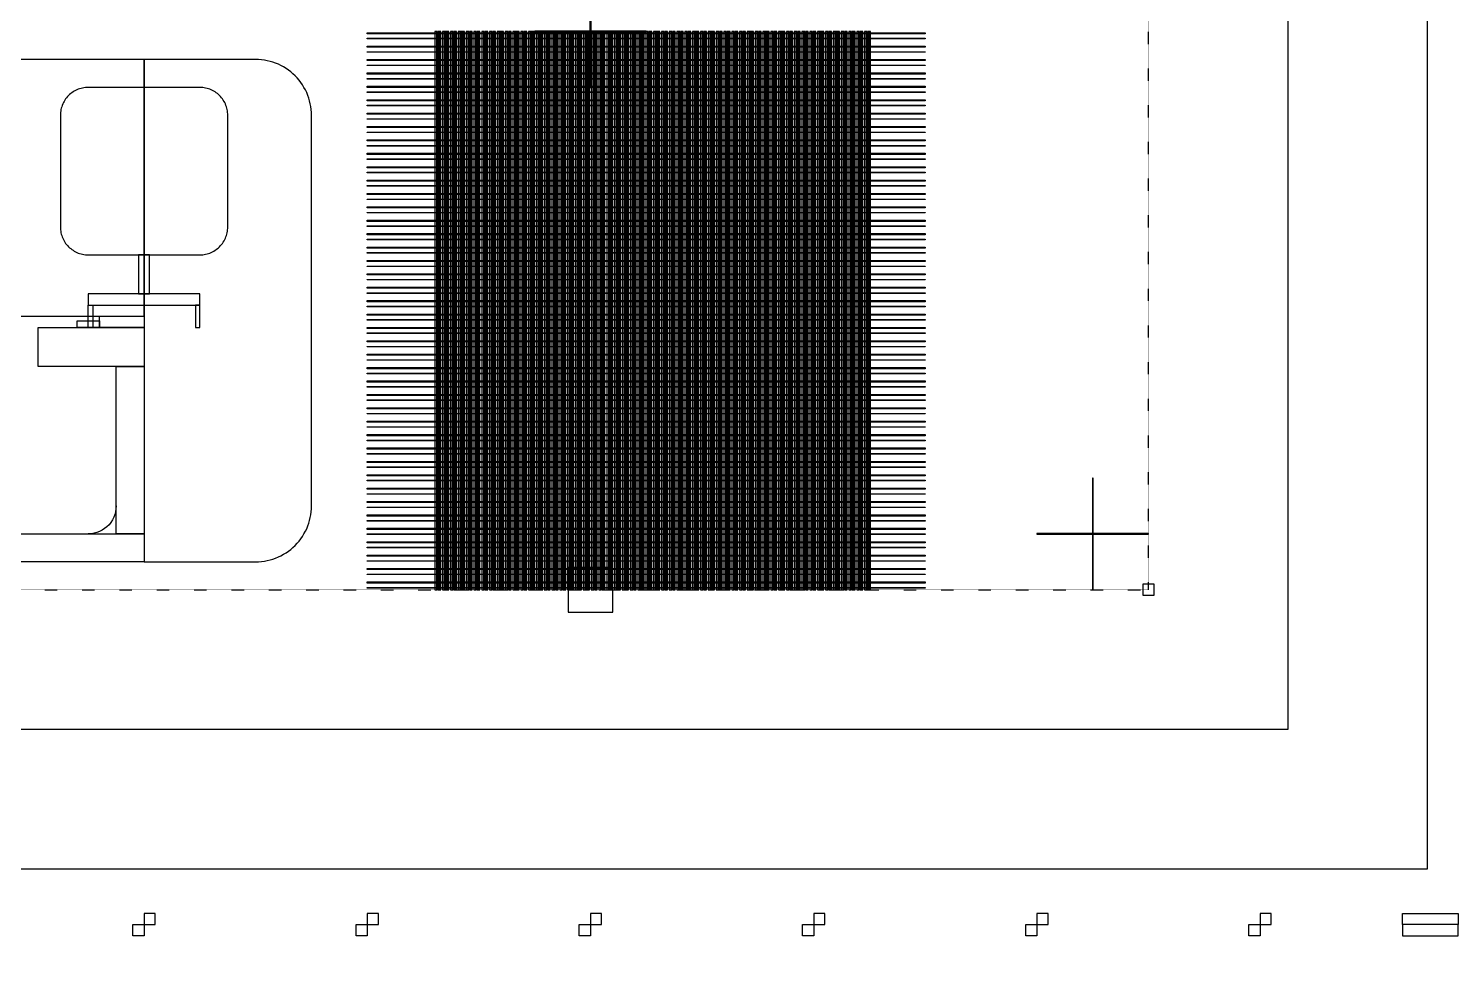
# Model space of a CAD drawing. Extents: x -50000 to 50000, y -50000 to 50000.
# Drawn here: x -17007 to -14450, y 14350 to 16006 of the extents above; entities that cross this region are included whole.
import ezdxf

# ---------------------------------------------------------------- set-up
doc = ezdxf.new("R2010")
doc.units = 0
doc.linetypes.add('DOT', pattern=[0.2, 0, -0.2])
doc.layers.get('0').update_dxf_attribs({"linetype": 'CONTINUOUS'})
for name, color, linetype in [('BASEMETAL', 4, 'CONTINUOUS'), ('FRAME', 8, 'CONTINUOUS'), ('MARKERS', 2, 'CONTINUOUS'), ('SECONDLAYER', 6, 'CONTINUOUS'), ('XOR', 1, 'CONTINUOUS')]:
    doc.layers.add(name, color=color, linetype=linetype)

# ---------------------------------------------------------------- blocks, each defined once
blk = doc.blocks.new('DICINGBORDER')
for points in [[(4780, 7200), (4800, 7200), (4800, 7180), (4780, 7180)], [(5180, 7200), (5200, 7200), (5200, 7180), (5180, 7180)], [(5580, 7200), (5600, 7200), (5600, 7180), (5580, 7180)], [(5980, 7200), (6000, 7200), (6000, 7180), (5980, 7180)], [(6380, 7200), (6400, 7200), (6400, 7180), (6380, 7180)], [(6780, 7200), (6800, 7200), (6800, 7180), (6780, 7180)], [(7155, 7200), (7055, 7200), (7055, 7180), (7155, 7180)], [(4800, 0), (4820, 0), (4820, 20), (4800, 20)], [(5200, 0), (5220, 0), (5220, 20), (5200, 20)], [(5600, 0), (5620, 0), (5620, 20), (5600, 20)], [(6000, 0), (6020, 0), (6020, 20), (6000, 20)], [(6400, 0), (6420, 0), (6420, 20), (6400, 20)], [(6800, 0), (6820, 0), (6820, 20), (6800, 20)], [(7155, 0), (7055, 0), (7055, 20), (7155, 20)]]:
    blk.add_lwpolyline(points, close=True)
blk = doc.blocks.new('CHIP_JARRAY')
for points in [[(5221, 500), (5225.3, 500), (5225.3, 1500), (5221, 1500)], [(5224, 500), (5226, 500), (5226, 1500), (5224, 1500)], [(5227, 500), (5229.4, 500), (5229.4, 1500), (5227, 1500)], [(5230, 500), (5232, 500), (5232, 1500), (5230, 1500)], [(5235, 500), (5239.3, 500), (5239.3, 1500), (5235, 1500)], [(5238, 500), (5240, 500), (5240, 1500), (5238, 1500)], [(5241, 500), (5243.4, 500), (5243.4, 1500), (5241, 1500)], [(5244, 500), (5246, 500), (5246, 1500), (5244, 1500)], [(5249, 500), (5253.3, 500), (5253.3, 1500), (5249, 1500)], [(5252, 500), (5254, 500), (5254, 1500), (5252, 1500)], [(5255, 500), (5257.4, 500), (5257.4, 1500), (5255, 1500)], [(5258, 500), (5260, 500), (5260, 1500), (5258, 1500)], [(5263, 500), (5267.3, 500), (5267.3, 1500), (5263, 1500)], [(5266, 500), (5268, 500), (5268, 1500), (5266, 1500)], [(5269, 500), (5271.4, 500), (5271.4, 1500), (5269, 1500)], [(5272, 500), (5274, 500), (5274, 1500), (5272, 1500)], [(5277, 500), (5281.3, 500), (5281.3, 1500), (5277, 1500)], [(5280, 500), (5282, 500), (5282, 1500), (5280, 1500)], [(5283, 500), (5285.4, 500), (5285.4, 1500), (5283, 1500)], [(5286, 500), (5288, 500), (5288, 1500), (5286, 1500)], [(5291, 500), (5295.3, 500), (5295.3, 1500), (5291, 1500)], [(5294, 500), (5296, 500), (5296, 1500), (5294, 1500)], [(5297, 500), (5299.4, 500), (5299.4, 1500), (5297, 1500)], [(5300, 500), (5302, 500), (5302, 1500), (5300, 1500)], [(5305, 500), (5309.3, 500), (5309.3, 1500), (5305, 1500)], [(5308, 500), (5310, 500), (5310, 1500), (5308, 1500)], [(5311, 500), (5313.4, 500), (5313.4, 1500), (5311, 1500)], [(5314, 500), (5316, 500), (5316, 1500), (5314, 1500)], [(5319, 500), (5323.3, 500), (5323.3, 1500), (5319, 1500)], [(5322, 500), (5324, 500), (5324, 1500), (5322, 1500)], [(5325, 500), (5327.4, 500), (5327.4, 1500), (5325, 1500)], [(5328, 500), (5330, 500), (5330, 1500), (5328, 1500)], [(5333, 500), (5337.3, 500), (5337.3, 1500), (5333, 1500)], [(5336, 500), (5338, 500), (5338, 1500), (5336, 1500)], [(5339, 500), (5341.4, 500), (5341.4, 1500), (5339, 1500)], [(5342, 500), (5344, 500), (5344, 1500), (5342, 1500)], [(5347, 500), (5351.3, 500), (5351.3, 1500), (5347, 1500)], [(5350, 500), (5352, 500), (5352, 1500), (5350, 1500)], [(5353, 500), (5355.4, 500), (5355.4, 1500), (5353, 1500)], [(5356, 500), (5358, 500), (5358, 1500), (5356, 1500)], [(5361, 500), (5365.3, 500), (5365.3, 1500), (5361, 1500)], [(5364, 500), (5366, 500), (5366, 1500), (5364, 1500)], [(5367, 500), (5369.4, 500), (5369.4, 1500), (5367, 1500)], [(5370, 500), (5372, 500), (5372, 1500), (5370, 1500)], [(5375, 500), (5379.3, 500), (5379.3, 1500), (5375, 1500)], [(5378, 500), (5380, 500), (5380, 1500), (5378, 1500)], [(5381, 500), (5383.4, 500), (5383.4, 1500), (5381, 1500)], [(5384, 500), (5386, 500), (5386, 1500), (5384, 1500)], [(5389, 500), (5393.3, 500), (5393.3, 1500), (5389, 1500)], [(5392, 500), (5394, 500), (5394, 1500), (5392, 1500)], [(5395, 500), (5397.4, 500), (5397.4, 1500), (5395, 1500)], [(5398, 500), (5400, 500), (5400, 1500), (5398, 1500)], [(5403, 500), (5407.3, 500), (5407.3, 1500), (5403, 1500)], [(5406, 500), (5408, 500), (5408, 1500), (5406, 1500)], [(5409, 500), (5411.4, 500), (5411.4, 1500), (5409, 1500)], [(5412, 500), (5414, 500), (5414, 1500), (5412, 1500)], [(5417, 500), (5421.3, 500), (5421.3, 1500), (5417, 1500)], [(5420, 500), (5422, 500), (5422, 1500), (5420, 1500)], [(5423, 500), (5425.4, 500), (5425.4, 1500), (5423, 1500)], [(5426, 500), (5428, 500), (5428, 1500), (5426, 1500)], [(5431, 500), (5435.3, 500), (5435.3, 1500), (5431, 1500)], [(5434, 500), (5436, 500), (5436, 1500), (5434, 1500)], [(5437, 500), (5439.4, 500), (5439.4, 1500), (5437, 1500)], [(5440, 500), (5442, 500), (5442, 1500), (5440, 1500)], [(5445, 500), (5449.3, 500), (5449.3, 1500), (5445, 1500)], [(5448, 500), (5450, 500), (5450, 1500), (5448, 1500)], [(5451, 500), (5453.4, 500), (5453.4, 1500), (5451, 1500)], [(5454, 500), (5456, 500), (5456, 1500), (5454, 1500)], [(5459, 500), (5463.3, 500), (5463.3, 1500), (5459, 1500)], [(5462, 500), (5464, 500), (5464, 1500), (5462, 1500)], [(5465, 500), (5467.4, 500), (5467.4, 1500), (5465, 1500)], [(5468, 500), (5470, 500), (5470, 1500), (5468, 1500)], [(5473, 500), (5477.3, 500), (5477.3, 1500), (5473, 1500)], [(5476, 500), (5478, 500), (5478, 1500), (5476, 1500)], [(5479, 500), (5481.4, 500), (5481.4, 1500), (5479, 1500)], [(5482, 500), (5484, 500), (5484, 1500), (5482, 1500)], [(5487, 500), (5491.3, 500), (5491.3, 1500), (5487, 1500)], [(5490, 500), (5492, 500), (5492, 1500), (5490, 1500)], [(5493, 500), (5495.4, 500), (5495.4, 1500), (5493, 1500)], [(5496, 500), (5498, 500), (5498, 1500), (5496, 1500)], [(5501, 500), (5505.3, 500), (5505.3, 1500), (5501, 1500)], [(5504, 500), (5506, 500), (5506, 1500), (5504, 1500)], [(5507, 500), (5509.4, 500), (5509.4, 1500), (5507, 1500)], [(5510, 500), (5512, 500), (5512, 1500), (5510, 1500)], [(5515, 500), (5519.3, 500), (5519.3, 1500), (5515, 1500)], [(5518, 500), (5520, 500), (5520, 1500), (5518, 1500)], [(5521, 500), (5523.4, 500), (5523.4, 1500), (5521, 1500)], [(5524, 500), (5526, 500), (5526, 1500), (5524, 1500)], [(5529, 500), (5533.3, 500), (5533.3, 1500), (5529, 1500)], [(5532, 500), (5534, 500), (5534, 1500), (5532, 1500)], [(5535, 500), (5537.4, 500), (5537.4, 1500), (5535, 1500)], [(5538, 500), (5540, 500), (5540, 1500), (5538, 1500)], [(5543, 500), (5547.3, 500), (5547.3, 1500), (5543, 1500)], [(5546, 500), (5548, 500), (5548, 1500), (5546, 1500)], [(5549, 500), (5551.4, 500), (5551.4, 1500), (5549, 1500)], [(5552, 500), (5554, 500), (5554, 1500), (5552, 1500)], [(5557, 500), (5561.3, 500), (5561.3, 1500), (5557, 1500)], [(5560, 500), (5562, 500), (5562, 1500), (5560, 1500)], [(5563, 500), (5565.4, 500), (5565.4, 1500), (5563, 1500)], [(5566, 500), (5568, 500), (5568, 1500), (5566, 1500)], [(5571, 500), (5575.3, 500), (5575.3, 1500), (5571, 1500)], [(5574, 500), (5576, 500), (5576, 1500), (5574, 1500)], [(5577, 500), (5579.4, 500), (5579.4, 1500), (5577, 1500)], [(5580, 500), (5582, 500), (5582, 1500), (5580, 1500)], [(5585, 500), (5589.3, 500), (5589.3, 1500), (5585, 1500)], [(5588, 500), (5590, 500), (5590, 1500), (5588, 1500)], [(5591, 500), (5593.4, 500), (5593.4, 1500), (5591, 1500)], [(5594, 500), (5596, 500), (5596, 1500), (5594, 1500)], [(5599, 500), (5603.3, 500), (5603.3, 1500), (5599, 1500)], [(5602, 500), (5604, 500), (5604, 1500), (5602, 1500)], [(5605, 500), (5607.4, 500), (5607.4, 1500), (5605, 1500)], [(5608, 500), (5610, 500), (5610, 1500), (5608, 1500)], [(5613, 500), (5617.3, 500), (5617.3, 1500), (5613, 1500)], [(5616, 500), (5618, 500), (5618, 1500), (5616, 1500)], [(5619, 500), (5621.4, 500), (5621.4, 1500), (5619, 1500)], [(5622, 500), (5624, 500), (5624, 1500), (5622, 1500)], [(5627, 500), (5631.3, 500), (5631.3, 1500), (5627, 1500)], [(5630, 500), (5632, 500), (5632, 1500), (5630, 1500)], [(5633, 500), (5635.4, 500), (5635.4, 1500), (5633, 1500)], [(5636, 500), (5638, 500), (5638, 1500), (5636, 1500)], [(5641, 500), (5645.3, 500), (5645.3, 1500), (5641, 1500)], [(5644, 500), (5646, 500), (5646, 1500), (5644, 1500)], [(5647, 500), (5649.4, 500), (5649.4, 1500), (5647, 1500)], [(5650, 500), (5652, 500), (5652, 1500), (5650, 1500)], [(5655, 500), (5659.3, 500), (5659.3, 1500), (5655, 1500)], [(5658, 500), (5660, 500), (5660, 1500), (5658, 1500)], [(5661, 500), (5663.4, 500), (5663.4, 1500), (5661, 1500)], [(5664, 500), (5666, 500), (5666, 1500), (5664, 1500)], [(5669, 500), (5673.3, 500), (5673.3, 1500), (5669, 1500)], [(5672, 500), (5674, 500), (5674, 1500), (5672, 1500)], [(5675, 500), (5677.4, 500), (5677.4, 1500), (5675, 1500)], [(5678, 500), (5680, 500), (5680, 1500), (5678, 1500)], [(5683, 500), (5687.3, 500), (5687.3, 1500), (5683, 1500)], [(5686, 500), (5688, 500), (5688, 1500), (5686, 1500)], [(5689, 500), (5691.4, 500), (5691.4, 1500), (5689, 1500)], [(5692, 500), (5694, 500), (5694, 1500), (5692, 1500)], [(5697, 500), (5701.3, 500), (5701.3, 1500), (5697, 1500)], [(5700, 500), (5702, 500), (5702, 1500), (5700, 1500)], [(5703, 500), (5705.4, 500), (5705.4, 1500), (5703, 1500)], [(5706, 500), (5708, 500), (5708, 1500), (5706, 1500)], [(5711, 500), (5715.3, 500), (5715.3, 1500), (5711, 1500)], [(5714, 500), (5716, 500), (5716, 1500), (5714, 1500)], [(5717, 500), (5719.4, 500), (5719.4, 1500), (5717, 1500)], [(5720, 500), (5722, 500), (5722, 1500), (5720, 1500)], [(5725, 500), (5729.3, 500), (5729.3, 1500), (5725, 1500)], [(5728, 500), (5730, 500), (5730, 1500), (5728, 1500)], [(5731, 500), (5733.4, 500), (5733.4, 1500), (5731, 1500)], [(5734, 500), (5736, 500), (5736, 1500), (5734, 1500)], [(5739, 500), (5743.3, 500), (5743.3, 1500), (5739, 1500)], [(5742, 500), (5744, 500), (5744, 1500), (5742, 1500)], [(5745, 500), (5747.4, 500), (5747.4, 1500), (5745, 1500)], [(5748, 500), (5750, 500), (5750, 1500), (5748, 1500)], [(5753, 500), (5757.3, 500), (5757.3, 1500), (5753, 1500)], [(5756, 500), (5758, 500), (5758, 1500), (5756, 1500)], [(5759, 500), (5761.4, 500), (5761.4, 1500), (5759, 1500)], [(5762, 500), (5764, 500), (5764, 1500), (5762, 1500)], [(5767, 500), (5771.3, 500), (5771.3, 1500), (5767, 1500)], [(5770, 500), (5772, 500), (5772, 1500), (5770, 1500)], [(5773, 500), (5775.4, 500), (5775.4, 1500), (5773, 1500)], [(5776, 500), (5778, 500), (5778, 1500), (5776, 1500)], [(5781, 500), (5785.3, 500), (5785.3, 1500), (5781, 1500)], [(5784, 500), (5786, 500), (5786, 1500), (5784, 1500)], [(5787, 500), (5789.4, 500), (5789.4, 1500), (5787, 1500)], [(5790, 500), (5792, 500), (5792, 1500), (5790, 1500)], [(5795, 500), (5799.3, 500), (5799.3, 1500), (5795, 1500)], [(5798, 500), (5800, 500), (5800, 1500), (5798, 1500)], [(5801, 500), (5803.4, 500), (5803.4, 1500), (5801, 1500)], [(5804, 500), (5806, 500), (5806, 1500), (5804, 1500)], [(5809, 500), (5813.3, 500), (5813.3, 1500), (5809, 1500)], [(5812, 500), (5814, 500), (5814, 1500), (5812, 1500)], [(5815, 500), (5817.4, 500), (5817.4, 1500), (5815, 1500)], [(5818, 500), (5820, 500), (5820, 1500), (5818, 1500)], [(5823, 500), (5827.3, 500), (5827.3, 1500), (5823, 1500)], [(5826, 500), (5828, 500), (5828, 1500), (5826, 1500)], [(5829, 500), (5831.4, 500), (5831.4, 1500), (5829, 1500)], [(5832, 500), (5834, 500), (5834, 1500), (5832, 1500)], [(5837, 500), (5841.3, 500), (5841.3, 1500), (5837, 1500)], [(5840, 500), (5842, 500), (5842, 1500), (5840, 1500)], [(5843, 500), (5845.4, 500), (5845.4, 1500), (5843, 1500)], [(5846, 500), (5848, 500), (5848, 1500), (5846, 1500)], [(5851, 500), (5855.3, 500), (5855.3, 1500), (5851, 1500)], [(5854, 500), (5856, 500), (5856, 1500), (5854, 1500)], [(5857, 500), (5859.4, 500), (5859.4, 1500), (5857, 1500)], [(5860, 500), (5862, 500), (5862, 1500), (5860, 1500)], [(5865, 500), (5869.3, 500), (5869.3, 1500), (5865, 1500)], [(5868, 500), (5870, 500), (5870, 1500), (5868, 1500)], [(5871, 500), (5873.4, 500), (5873.4, 1500), (5871, 1500)], [(5874, 500), (5876, 500), (5876, 1500), (5874, 1500)], [(5879, 500), (5883.3, 500), (5883.3, 1500), (5879, 1500)], [(5882, 500), (5884, 500), (5884, 1500), (5882, 1500)], [(5885, 500), (5887.4, 500), (5887.4, 1500), (5885, 1500)], [(5888, 500), (5890, 500), (5890, 1500), (5888, 1500)], [(5893, 500), (5897.3, 500), (5897.3, 1500), (5893, 1500)], [(5896, 500), (5898, 500), (5898, 1500), (5896, 1500)], [(5899, 500), (5901.4, 500), (5901.4, 1500), (5899, 1500)], [(5902, 500), (5904, 500), (5904, 1500), (5902, 1500)], [(5907, 500), (5911.3, 500), (5911.3, 1500), (5907, 1500)], [(5910, 500), (5912, 500), (5912, 1500), (5910, 1500)], [(5913, 500), (5915.4, 500), (5915.4, 1500), (5913, 1500)], [(5916, 500), (5918, 500), (5918, 1500), (5916, 1500)], [(5921, 500), (5925.3, 500), (5925.3, 1500), (5921, 1500)], [(5924, 500), (5926, 500), (5926, 1500), (5924, 1500)], [(5927, 500), (5929.4, 500), (5929.4, 1500), (5927, 1500)], [(5930, 500), (5932, 500), (5932, 1500), (5930, 1500)], [(5935, 500), (5939.3, 500), (5939.3, 1500), (5935, 1500)], [(5938, 500), (5940, 500), (5940, 1500), (5938, 1500)], [(5941, 500), (5943.4, 500), (5943.4, 1500), (5941, 1500)], [(5944, 500), (5946, 500), (5946, 1500), (5944, 1500)], [(5949, 500), (5953.3, 500), (5953.3, 1500), (5949, 1500)], [(5952, 500), (5954, 500), (5954, 1500), (5952, 1500)], [(5955, 500), (5957.4, 500), (5957.4, 1500), (5955, 1500)], [(5958, 500), (5960, 500), (5960, 1500), (5958, 1500)], [(5963, 500), (5967.3, 500), (5967.3, 1500), (5963, 1500)], [(5966, 500), (5968, 500), (5968, 1500), (5966, 1500)], [(5969, 500), (5971.4, 500), (5971.4, 1500), (5969, 1500)], [(5972, 500), (5974, 500), (5974, 1500), (5972, 1500)], [(5977, 500), (5981.3, 500), (5981.3, 1500), (5977, 1500)], [(5980, 500), (5982, 500), (5982, 1500), (5980, 1500)], [(5983, 500), (5985.4, 500), (5985.4, 1500), (5983, 1500)], [(5986, 500), (5988, 500), (5988, 1500), (5986, 1500)], [(5991, 500), (5995.3, 500), (5995.3, 1500), (5991, 1500)], [(5994, 500), (5996, 500), (5996, 1500), (5994, 1500)], [(5997, 500), (5999.4, 500), (5999.4, 1500), (5997, 1500)], [(6000, 500), (6002, 500), (6002, 1500), (6000, 1500)], [(4700, 990), (4700, 1450), (4300, 1450), (4300, 990)], [(4700, 1000), (4700, 550), (4900, 550), (4905.2, 550.1), (4910.5, 550.5), (4915.6, 551.2), (4920.8, 552.2), (4925.9, 553.4), (4930.9, 554.9), (4935.8, 556.6), (4940.7, 558.6), (4945.4, 560.9), (4950, 563.4), (4954.5, 566.1), (4958.8, 569.1), (4962.9, 572.3), (4966.9, 575.7), (4970.7, 579.3), (4974.3, 583.1), (4977.7, 587.1), (4980.9, 591.2), (4983.9, 595.5), (4986.6, 600), (4989.1, 604.6), (4991.4, 609.3), (4993.4, 614.2), (4995.1, 619.1), (4996.6, 624.1), (4997.8, 629.2), (4998.8, 634.4), (4999.5, 639.5), (4999.9, 644.8), (5000, 650), (5000, 1350), (4999.9, 1355.2), (4999.5, 1360.5), (4998.8, 1365.6), (4997.8, 1370.8), (4996.6, 1375.9), (4995.1, 1380.9), (4993.4, 1385.8), (4991.4, 1390.7), (4989.1, 1395.4), (4986.6, 1400), (4983.9, 1404.5), (4980.9, 1408.8), (4977.7, 1412.9), (4974.3, 1416.9), (4970.7, 1420.7), (4966.9, 1424.3), (4962.9, 1427.7), (4958.8, 1430.9), (4954.5, 1433.9), (4950, 1436.6), (4945.4, 1439.1), (4940.7, 1441.4), (4935.8, 1443.4), (4930.9, 1445.1), (4925.9, 1446.6), (4920.8, 1447.8), (4915.6, 1448.8), (4910.5, 1449.5), (4905.2, 1449.9), (4900, 1450), (4700, 1450)], [(4580, 970), (4580, 982), (4620, 982), (4620, 970)], [(4620, 970), (4620, 990), (4700, 990), (4700, 970)], [(4510, 900), (4510, 970), (4700, 970), (4700, 900)], [(4650, 600), (4650, 900), (4700, 900), (4700, 600)], [(4650, 600), (4650, 650), (4649.7, 644.8), (4648.9, 639.6), (4647.6, 634.5), (4645.7, 629.7), (4643.3, 625), (4640.5, 620.6), (4637.2, 616.5), (4633.5, 612.8), (4629.4, 609.5), (4625, 606.7), (4620.3, 604.3), (4615.5, 602.4), (4610.4, 601.1), (4605.2, 600.3), (4600, 600)], [(4500, 600), (4700, 600), (4700, 550), (4300, 550), (4300, 600)]]:
    blk.add_lwpolyline(points, close=True)
at = {"layer": 'FRAME'}
blk.add_lwpolyline([(0, 0), (7000, 0), (7000, 7000), (0, 7000)], close=True, dxfattribs=at)
at = {"layer": 'FRAME', "linetype": 'DOT'}
blk.add_lwpolyline([(500, 500), (6500, 500), (6500, 6500), (500, 6500)], close=True, dxfattribs=at)
at = {"layer": 'MARKERS'}
for points in [[(6399.5, 600.5), (6400.5, 600.5), (6400.5, 700), (6399.5, 700)], [(6300, 599.5), (6500, 599.5), (6500, 600.5), (6300, 600.5)], [(6399.5, 500), (6400.5, 500), (6400.5, 599.5), (6399.5, 599.5)]]:
    blk.add_lwpolyline(points, close=True, dxfattribs=at)
at = {"layer": 'SECONDLAYER'}
for points in [[(6100, 1496), (5100, 1496), (5100, 1498), (6100, 1498)], [(6100, 1487), (5100, 1487), (5100, 1488), (6100, 1488)], [(6100, 1472), (5100, 1472), (5100, 1474), (6100, 1474)], [(6100, 1463), (5100, 1463), (5100, 1464), (6100, 1464)], [(6100, 1448), (5100, 1448), (5100, 1450), (6100, 1450)], [(6100, 1439), (5100, 1439), (5100, 1440), (6100, 1440)], [(6100, 1424), (5100, 1424), (5100, 1426), (6100, 1426)], [(6100, 1415), (5100, 1415), (5100, 1416), (6100, 1416)], [(4700, 1400), (4600, 1400), (4597.4, 1399.9), (4594.8, 1399.7), (4592.2, 1399.4), (4589.6, 1398.9), (4587.1, 1398.3), (4584.5, 1397.6), (4582.1, 1396.7), (4579.7, 1395.7), (4577.3, 1394.6), (4575, 1393.3), (4572.8, 1391.9), (4570.6, 1390.5), (4568.5, 1388.9), (4566.5, 1387.2), (4564.6, 1385.4), (4562.8, 1383.5), (4561.1, 1381.5), (4559.5, 1379.4), (4558.1, 1377.2), (4556.7, 1375), (4555.4, 1372.7), (4554.3, 1370.3), (4553.3, 1367.9), (4552.4, 1365.5), (4551.7, 1362.9), (4551.1, 1360.4), (4550.6, 1357.8), (4550.3, 1355.2), (4550.1, 1352.6), (4550, 1350), (4550, 1150), (4550.1, 1147.4), (4550.3, 1144.8), (4550.6, 1142.2), (4551.1, 1139.6), (4551.7, 1137.1), (4552.4, 1134.5), (4553.3, 1132.1), (4554.3, 1129.7), (4555.4, 1127.3), (4556.7, 1125), (4558.1, 1122.8), (4559.5, 1120.6), (4561.1, 1118.5), (4562.8, 1116.5), (4564.6, 1114.6), (4566.5, 1112.8), (4568.5, 1111.1), (4570.6, 1109.5), (4572.8, 1108.1), (4575, 1106.7), (4577.3, 1105.4), (4579.7, 1104.3), (4582.1, 1103.3), (4584.5, 1102.4), (4587.1, 1101.7), (4589.6, 1101.1), (4592.2, 1100.6), (4594.8, 1100.3), (4597.4, 1100.1), (4600, 1100), (4800, 1100), (4802.6, 1100.1), (4805.2, 1100.3), (4807.8, 1100.6), (4810.4, 1101.1), (4812.9, 1101.7), (4815.5, 1102.4), (4817.9, 1103.3), (4820.3, 1104.3), (4822.7, 1105.4), (4825, 1106.7), (4827.2, 1108.1), (4829.4, 1109.5), (4831.5, 1111.1), (4833.5, 1112.8), (4835.4, 1114.6), (4837.2, 1116.5), (4838.9, 1118.5), (4840.5, 1120.6), (4841.9, 1122.8), (4843.3, 1125), (4844.6, 1127.3), (4845.7, 1129.7), (4846.7, 1132.1), (4847.6, 1134.5), (4848.3, 1137.1), (4848.9, 1139.6), (4849.4, 1142.2), (4849.7, 1144.8), (4849.9, 1147.4), (4850, 1150), (4850, 1350), (4849.9, 1352.6), (4849.7, 1355.2), (4849.4, 1357.8), (4848.9, 1360.4), (4848.3, 1362.9), (4847.6, 1365.5), (4846.7, 1367.9), (4845.7, 1370.3), (4844.6, 1372.7), (4843.3, 1375), (4841.9, 1377.2), (4840.5, 1379.4), (4838.9, 1381.5), (4837.2, 1383.5), (4835.4, 1385.4), (4833.5, 1387.2), (4831.5, 1388.9), (4829.4, 1390.5), (4827.2, 1391.9), (4825, 1393.3), (4822.7, 1394.6), (4820.3, 1395.7), (4817.9, 1396.7), (4815.5, 1397.6), (4812.9, 1398.3), (4810.4, 1398.9), (4807.8, 1399.4), (4805.2, 1399.7), (4802.6, 1399.9), (4800, 1400)], [(6100, 1400), (5100, 1400), (5100, 1402), (6100, 1402)], [(6100, 1391), (5100, 1391), (5100, 1392), (6100, 1392)], [(6100, 1376), (5100, 1376), (5100, 1378), (6100, 1378)], [(6100, 1367), (5100, 1367), (5100, 1368), (6100, 1368)], [(6100, 1352), (5100, 1352), (5100, 1354), (6100, 1354)], [(6100, 1343), (5100, 1343), (5100, 1344), (6100, 1344)], [(6100, 1328), (5100, 1328), (5100, 1330), (6100, 1330)], [(6100, 1319), (5100, 1319), (5100, 1320), (6100, 1320)], [(6100, 1304), (5100, 1304), (5100, 1306), (6100, 1306)], [(6100, 1295), (5100, 1295), (5100, 1296), (6100, 1296)], [(6100, 1280), (5100, 1280), (5100, 1282), (6100, 1282)], [(6100, 1271), (5100, 1271), (5100, 1272), (6100, 1272)], [(6100, 1256), (5100, 1256), (5100, 1258), (6100, 1258)], [(6100, 1247), (5100, 1247), (5100, 1248), (6100, 1248)], [(6100, 1232), (5100, 1232), (5100, 1234), (6100, 1234)], [(6100, 1223), (5100, 1223), (5100, 1224), (6100, 1224)], [(6100, 1208), (5100, 1208), (5100, 1210), (6100, 1210)], [(6100, 1199), (5100, 1199), (5100, 1200), (6100, 1200)], [(6100, 1184), (5100, 1184), (5100, 1186), (6100, 1186)], [(6100, 1175), (5100, 1175), (5100, 1176), (6100, 1176)], [(6100, 1160), (5100, 1160), (5100, 1162), (6100, 1162)], [(6100, 1151), (5100, 1151), (5100, 1152), (6100, 1152)], [(6100, 1136), (5100, 1136), (5100, 1138), (6100, 1138)], [(6100, 1127), (5100, 1127), (5100, 1128), (6100, 1128)], [(4690, 1100), (4690, 1030), (4710, 1030), (4710, 1100)], [(6100, 1112), (5100, 1112), (5100, 1114), (6100, 1114)], [(6100, 1103), (5100, 1103), (5100, 1104), (6100, 1104)], [(6100, 1088), (5100, 1088), (5100, 1090), (6100, 1090)], [(6100, 1079), (5100, 1079), (5100, 1080), (6100, 1080)], [(6100, 1064), (5100, 1064), (5100, 1066), (6100, 1066)], [(6100, 1055), (5100, 1055), (5100, 1056), (6100, 1056)], [(4600, 1030), (4600, 1010), (4800, 1010), (4800, 1030)], [(6100, 1040), (5100, 1040), (5100, 1042), (6100, 1042)], [(6100, 1031), (5100, 1031), (5100, 1032), (6100, 1032)], [(4608, 1010), (4608, 970), (4600, 970), (4600, 1010)], [(4792, 1010), (4792, 970), (4800, 970), (4800, 1010)], [(6100, 1016), (5100, 1016), (5100, 1018), (6100, 1018)], [(6100, 1007), (5100, 1007), (5100, 1008), (6100, 1008)], [(6100, 992), (5100, 992), (5100, 994), (6100, 994)], [(6100, 983), (5100, 983), (5100, 984), (6100, 984)], [(6100, 968), (5100, 968), (5100, 970), (6100, 970)], [(6100, 959), (5100, 959), (5100, 960), (6100, 960)], [(6100, 944), (5100, 944), (5100, 946), (6100, 946)], [(6100, 935), (5100, 935), (5100, 936), (6100, 936)], [(6100, 920), (5100, 920), (5100, 922), (6100, 922)], [(6100, 911), (5100, 911), (5100, 912), (6100, 912)], [(6100, 896), (5100, 896), (5100, 898), (6100, 898)], [(6100, 887), (5100, 887), (5100, 888), (6100, 888)], [(6100, 872), (5100, 872), (5100, 874), (6100, 874)], [(6100, 863), (5100, 863), (5100, 864), (6100, 864)], [(6100, 848), (5100, 848), (5100, 850), (6100, 850)], [(6100, 839), (5100, 839), (5100, 840), (6100, 840)], [(6100, 824), (5100, 824), (5100, 826), (6100, 826)], [(6100, 815), (5100, 815), (5100, 816), (6100, 816)], [(6100, 800), (5100, 800), (5100, 802), (6100, 802)], [(6100, 791), (5100, 791), (5100, 792), (6100, 792)], [(6100, 776), (5100, 776), (5100, 778), (6100, 778)], [(6100, 767), (5100, 767), (5100, 768), (6100, 768)], [(6100, 752), (5100, 752), (5100, 754), (6100, 754)], [(6100, 743), (5100, 743), (5100, 744), (6100, 744)], [(6100, 728), (5100, 728), (5100, 730), (6100, 730)], [(6100, 719), (5100, 719), (5100, 720), (6100, 720)], [(6100, 704), (5100, 704), (5100, 706), (6100, 706)], [(6100, 695), (5100, 695), (5100, 696), (6100, 696)], [(6100, 680), (5100, 680), (5100, 682), (6100, 682)], [(6100, 671), (5100, 671), (5100, 672), (6100, 672)], [(6100, 656), (5100, 656), (5100, 658), (6100, 658)], [(6100, 647), (5100, 647), (5100, 648), (6100, 648)], [(6100, 632), (5100, 632), (5100, 634), (6100, 634)], [(6100, 623), (5100, 623), (5100, 624), (6100, 624)], [(6100, 608), (5100, 608), (5100, 610), (6100, 610)], [(6100, 599), (5100, 599), (5100, 600), (6100, 600)], [(6100, 584), (5100, 584), (5100, 586), (6100, 586)], [(6100, 575), (5100, 575), (5100, 576), (6100, 576)], [(6100, 560), (5100, 560), (5100, 562), (6100, 562)], [(6100, 551), (5100, 551), (5100, 552), (6100, 552)], [(6100, 536), (5100, 536), (5100, 538), (6100, 538)], [(6100, 527), (5100, 527), (5100, 528), (6100, 528)], [(6100, 512), (5100, 512), (5100, 514), (6100, 514)], [(6100, 503), (5100, 503), (5100, 504), (6100, 504)]]:
    blk.add_lwpolyline(points, close=True, dxfattribs=at)
at = {"layer": 'XOR'}
blk.add_lwpolyline([(250, 250), (6750, 250), (6750, 6750), (250, 6750)], close=True, dxfattribs=at)

msp = doc.modelspace()

# ---------------------------------------------------------------- linework, layer by layer
at = {"layer": 'FRAME'}
for radius in [50000, 49500]:
    msp.add_circle((0, 0), radius, dxfattribs=at)
at = {"layer": 'MARKERS'}
for points in [[(-16001, 16001), (-15999, 16001), (-15999, 16100), (-16001, 16100)], [(-16100, 15999), (-15900, 15999), (-15900, 16001), (-16100, 16001)], [(-16001, 15900), (-15999, 15900), (-15999, 15999), (-16001, 15999)], [(-16040, 14960), (-15960, 14960), (-15960, 15040), (-16040, 15040)], [(-15010, 14990), (-14990, 14990), (-14990, 15010), (-15010, 15010)]]:
    msp.add_lwpolyline(points, close=True, dxfattribs=at)

# ---------------------------------------------------------------- block references
at = {"layer": 'BASEMETAL'}
msp.add_blockref('CHIP_JARRAY', (-21500, 14500), dxfattribs=at)
at = {"layer": 'XOR'}
for p in [(-21600, 14400), (-21600, 7200)]:
    msp.add_blockref('DICINGBORDER', p, dxfattribs=at)

doc.saveas('drawing.dxf')
